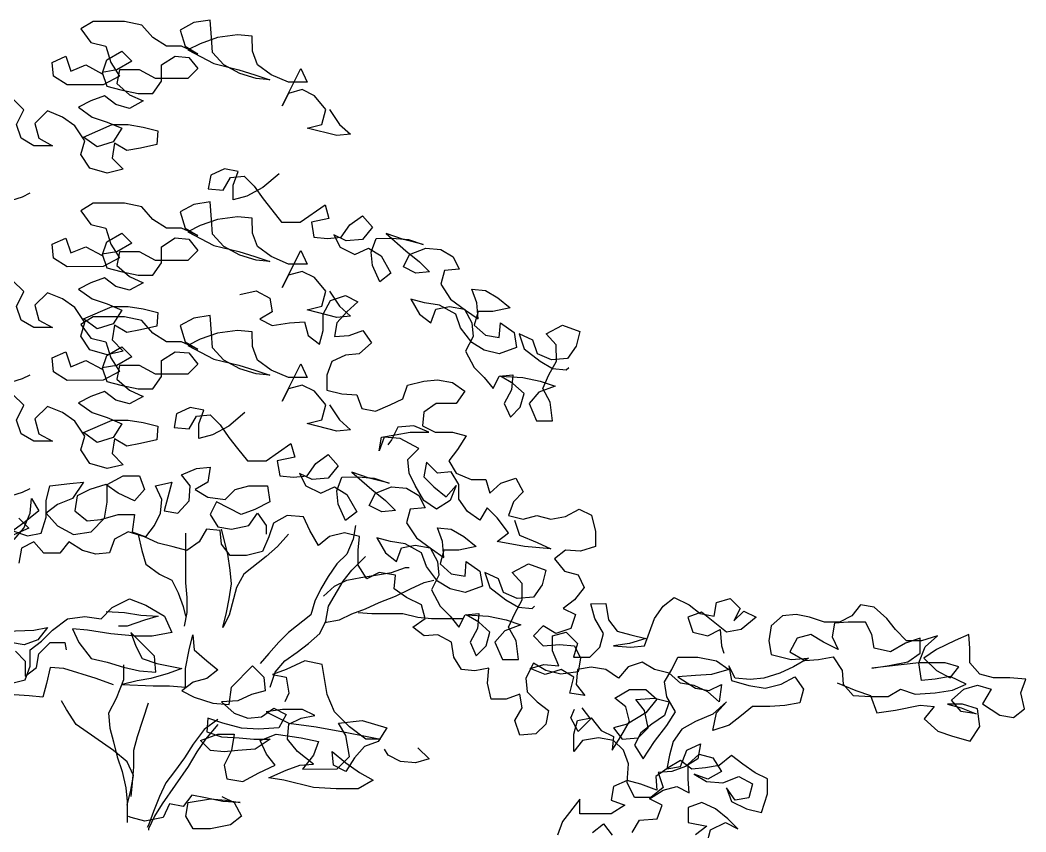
# Model space of a CAD drawing. Header units: millimetres. Extents: x 454 to 24074, y 929 to 15016.
# Drawn here: x 22744 to 23425, y 13219 to 13768 of the extents above; entities that cross this region are included whole.
import ezdxf

# ---------------------------------------------------------------- set-up
doc = ezdxf.new("R2010")
doc.units = ezdxf.units.MM
doc.layers.add('cadblocksdwg.com', color=255, linetype='Continuous')

# ---------------------------------------------------------------- blocks, each defined once
blk = doc.blocks.new('Trees side 019_cad-block.com')
at = {"color": 0}
for points in [[(363.5, 5018.1), (376.7, 4998.4), (391.5, 4985.2), (373.4, 4983.5), (333.8, 4993.4), (353.6, 4998.4), (358.5, 5018.1), (343.7, 5036.2), (327.2, 5044.5), (309.1, 5039.5), (300.9, 5023), (325.5, 5072.5), (333.8, 5054.4), (309.1, 5054.3), (286, 5064.2), (267.9, 5077.4), (261.3, 5095.5), (261.2, 5115.2), (241.5, 5116.9), (215.1, 5113.6), (192.1, 5105.3), (175.6, 5097), (210.2, 5079), (243.2, 5070.7), (264.6, 5064.2), (284.4, 5057.6), (266.2, 5059.2), (244.8, 5065.8), (223.4, 5077.3), (208.5, 5093.8), (206.9, 5113.5), (205.2, 5136.6), (183.8, 5133.3), (165.7, 5123.4), (172.3, 5102), (188.8, 5092.1), (167.3, 5102), (147.6, 5102), (129.4, 5113.5), (114.6, 5129.9), (91.5, 5134.9), (50.3, 5134.8), (33.9, 5124.9), (47.1, 5106.8), (66.8, 5101.9), (73.5, 5080.5), (85, 5062.4), (63.6, 5050.8), (15.8, 5050.8), (-2.3, 5062.3), (-4, 5080.4), (14.1, 5088.7), (20.7, 5068.9), (40.5, 5077.2), (61.9, 5065.6), (68.5, 5083.8), (88.3, 5095.3), (101.5, 5082.1), (81.7, 5070.6), (61.9, 5067.3), (68.5, 5049.2), (86.7, 5044.2), (109.7, 5039.3), (129.5, 5039.3), (141, 5055.8), (141, 5077.2), (159.1, 5088.8), (177.2, 5087.2), (188.8, 5072.3), (175.6, 5059.2), (132.8, 5059.1), (111.4, 5070.6), (85, 5070.6), (81.7, 5052.5), (98.2, 5037.7), (116.3, 5029.4), (98.2, 5019.5), (80.1, 5024.5), (65.3, 5036), (47.1, 5029.4), (30.7, 5021.1), (48.8, 5008), (68.6, 5001.4), (88.4, 4993.2), (76.8, 4975), (55.4, 4968.4), (37.3, 4981.6), (75.2, 4998.1), (96.6, 4998.1), (116.4, 4994.8), (136.1, 4989.9), (134.5, 4971.8), (113.1, 4966.8), (95, 4963.5), (78.5, 4973.4), (75.2, 4953.6), (90.1, 4938.8), (68.6, 4933.8), (45.6, 4940.4), (34, 4958.5), (39, 4976.7), (25.8, 4996.4), (9.3, 5007.9), (-10.5, 5016.1), (-27, 4999.7), (-22, 4979.9), (-3.9, 4970), (-28.6, 4970), (-45.1, 4979.9), (-51.7, 4998), (-41.8, 5017.8), (-56.7, 5032.6)], [(-64.8, 4895.8), (-43.4, 4902.4), (-33.5, 4907.4)], [(296.7, 4932.8), (275.3, 4914.7), (253.9, 4903.1), (235.8, 4898.1), (235.8, 4917.9), (242.4, 4936), (224.2, 4939.3), (206.1, 4931.1), (202.8, 4912.9), (222.6, 4911.3), (232.5, 4927.8), (250.6, 4929.5), (263.8, 4916.3), (275.4, 4899.8), (286.9, 4885), (300.1, 4868.5), (324.8, 4868.6), (357.7, 4891.7), (362.7, 4873.5), (339.6, 4868.6), (342.9, 4848.8), (361.1, 4847.2), (379.2, 4848.8), (390.7, 4865.3), (407.2, 4876.9), (420.4, 4862.1), (407.2, 4845.6), (385.8, 4843.9), (369.3, 4852.1), (377.6, 4835.7), (397.3, 4825.8), (415.4, 4834.1), (431.9, 4824.2), (445.1, 4801.1), (430.3, 4789.6), (420.4, 4811), (418.7, 4829.1), (425.3, 4847.2), (446.7, 4847.3), (468.2, 4845.6), (487.9, 4839.1), (461.6, 4845.6), (438.5, 4853.8), (464.9, 4830.8), (483, 4816), (496.2, 4802.8), (478.1, 4801.2), (461.6, 4809.4), (469.8, 4825.9), (491.2, 4834.1), (511, 4832.5), (527.5, 4822.6), (535.7, 4806.2), (516, 4804.5), (511, 4786.4), (524.2, 4766.6), (544, 4751.8), (560.5, 4740.3), (558.8, 4761.7), (552.2, 4779.8), (570.4, 4778.2), (586.8, 4768.3), (603.3, 4755.1), (580.3, 4750.2), (560.5, 4750.2), (555.6, 4732), (570.4, 4718.9), (588.5, 4715.6), (590.2, 4735.4), (608.3, 4722.2), (611.6, 4702.4), (588.6, 4694.2), (568.8, 4699.1), (552.3, 4709), (537.5, 4728.7), (530.9, 4746.8), (509.4, 4758.4), (489.7, 4761.6), (471.5, 4766.6), (483.1, 4746.8), (497.9, 4735.3), (504.5, 4753.4), (522.6, 4756.7), (542.4, 4753.4), (552.3, 4735.3), (553.9, 4717.2), (544.1, 4697.4), (555.6, 4676), (568.8, 4662.9), (580.4, 4648), (588.6, 4664.5), (606.7, 4666.2), (605.1, 4646.4), (595.2, 4628.3), (603.5, 4610.2), (616.6, 4623.4), (621.6, 4641.5), (606.7, 4654.7), (590.2, 4664.5), (619.9, 4662.9), (643, 4658), (662.7, 4651.4), (641.3, 4643.2), (628.2, 4628.3), (638.1, 4605.3), (659.5, 4605.3), (656.2, 4630), (646.3, 4648.1), (654.5, 4666.2), (664.4, 4684.4), (664.3, 4705.8), (651.1, 4720.6), (672.5, 4732.1), (695.6, 4723.9), (690.7, 4704.2), (679.2, 4687.7), (657.8, 4686), (639.6, 4694.2), (633, 4712.3), (614.9, 4720.6), (621.5, 4700.8), (642.9, 4684.3), (659.4, 4674.5), (677.5, 4672.8), (680.8, 4676.1)], [(363.5, 4777), (376.7, 4757.2), (391.5, 4744.1), (373.4, 4742.4), (333.8, 4752.3), (353.6, 4757.2), (358.5, 4777), (343.7, 4795.1), (327.2, 4803.3), (309.1, 4798.4), (300.9, 4781.9), (325.5, 4831.3), (333.8, 4813.2), (309.1, 4813.2), (286, 4823.1), (267.9, 4836.2), (261.3, 4854.3), (261.2, 4874.1), (241.5, 4875.7), (215.1, 4872.4), (192.1, 4864.2), (175.6, 4855.9), (210.2, 4837.8), (243.2, 4829.6), (264.6, 4823), (284.4, 4816.5), (266.2, 4818.1), (244.8, 4824.7), (223.4, 4836.2), (208.5, 4852.6), (206.9, 4872.4), (205.2, 4895.5), (183.8, 4892.2), (165.7, 4882.3), (172.3, 4860.8), (188.8, 4851), (167.3, 4860.8), (147.6, 4860.8), (129.4, 4872.3), (114.6, 4888.8), (91.5, 4893.7), (50.3, 4893.7), (33.9, 4883.8), (47.1, 4865.7), (66.8, 4860.7), (73.5, 4839.3), (85, 4821.2), (63.6, 4809.7), (15.8, 4809.6), (-2.3, 4821.1), (-4, 4839.3), (14.1, 4847.5), (20.7, 4827.8), (40.5, 4836), (61.9, 4824.5), (68.5, 4842.6), (88.3, 4854.2), (101.5, 4841), (81.7, 4829.5), (61.9, 4826.1), (68.5, 4808), (86.7, 4803.1), (109.7, 4798.2), (129.5, 4798.2), (141, 4814.7), (141, 4836.1), (159.1, 4847.7), (177.2, 4846), (188.8, 4831.2), (175.6, 4818), (132.8, 4818), (111.4, 4829.5), (85, 4829.5), (81.7, 4811.3), (98.2, 4796.5), (116.3, 4788.3), (98.2, 4778.4), (80.1, 4783.3), (65.3, 4794.8), (47.1, 4788.2), (30.7, 4780), (48.8, 4766.8), (68.6, 4760.3), (88.4, 4752), (76.8, 4733.9), (55.4, 4727.3), (37.3, 4740.5), (75.2, 4757), (96.6, 4757), (116.4, 4753.7), (136.1, 4748.8), (134.5, 4730.7), (113.1, 4725.7), (95, 4722.4), (78.5, 4732.3), (75.2, 4712.5), (90.1, 4697.7), (68.6, 4692.7), (45.6, 4699.3), (34, 4717.4), (39, 4735.5), (25.8, 4755.3), (9.3, 4766.8), (-10.5, 4775), (-27, 4758.5), (-22, 4738.8), (-3.9, 4728.9), (-28.6, 4728.9), (-45.1, 4738.7), (-51.7, 4756.8), (-41.8, 4776.6), (-56.7, 4791.4)], [(-64.8, 4654.7), (-43.4, 4661.3), (-33.5, 4666.3)], [(244.7, 4772.8), (266.1, 4777.8), (284.3, 4767.9), (287.6, 4749.8), (271.1, 4739.9), (287.6, 4731.7), (310.7, 4735), (330.4, 4736.6), (335.4, 4718.5), (350.2, 4707), (355.1, 4725.1), (355.1, 4746.5), (365, 4764.7), (384.8, 4771.3), (401.2, 4763.1), (386.4, 4749.9), (373.3, 4735), (370, 4716.9), (389.7, 4718.6), (407.9, 4725.2), (419.4, 4708.7), (402.9, 4693.9), (384.8, 4692.2), (366.7, 4684), (360.1, 4665.8), (360.2, 4646.1), (379.9, 4641.1), (399.7, 4639.5), (406.3, 4621.4), (424.4, 4618.1), (444.2, 4626.4), (460.7, 4634.6), (467.2, 4652.7), (488.6, 4657.7), (506.8, 4659.4), (526.5, 4656.1), (543, 4644.6), (531.5, 4628.1), (505.2, 4628.1), (488.7, 4616.5), (487.1, 4598.4), (503.5, 4590.2), (526.6, 4590.2), (544.7, 4585.3), (533.2, 4567.1), (521.7, 4552.3), (531.6, 4535.8), (551.4, 4527.6), (571.1, 4527.6), (576.1, 4509.5), (590.9, 4522.7), (610.7, 4529.3), (620.6, 4511.2), (607.4, 4498), (600.8, 4479.9), (620.6, 4475), (638.7, 4479.9), (656.9, 4475), (676.6, 4478.3), (694.7, 4488.2), (711.2, 4480), (716.2, 4458.6), (716.2, 4438.8), (696.4, 4432.2), (676.7, 4433.8), (661.9, 4422.3), (675, 4405.8), (693.2, 4400.9), (701.4, 4384.4), (688.3, 4367.9), (673.4, 4356.4), (689.9, 4348.2), (683.4, 4330), (663.6, 4323.4), (647.1, 4333.3), (633.9, 4320.1), (647.1, 4306.9), (668.5, 4308.6), (688.3, 4307), (696.6, 4290.5), (693.3, 4272.4), (670.2, 4269.1), (650.5, 4274), (634, 4283.9), (624.1, 4264.1), (625.8, 4246), (639, 4232.8), (653.8, 4221.3), (650.5, 4203.1), (637.4, 4190), (615.9, 4188.3), (609.3, 4208), (619.2, 4224.5), (615.9, 4242.7), (597.8, 4236), (578, 4236), (573, 4257.4), (574.7, 4277.2), (556.5, 4273.9), (538.4, 4275.5), (528.5, 4292), (525.2, 4311.8), (507.1, 4321.6), (489, 4320), (474.1, 4331.5), (490.6, 4343), (485.6, 4361.2), (465.8, 4371), (449.4, 4382.5), (451, 4400.7), (429.6, 4403.9), (413.1, 4395.7), (401.6, 4413.8), (401.5, 4433.6), (403.2, 4451.7), (383.4, 4456.6), (363.6, 4451.7), (348.8, 4440.1), (337.3, 4459.9), (329, 4478), (307.6, 4479.6), (289.5, 4469.7), (282.9, 4451.6), (274.7, 4431.8), (253.3, 4426.8), (231.9, 4426.8), (220.3, 4441.6), (218.6, 4459.8), (200.5, 4461.4), (190.6, 4444.9), (174.2, 4433.4), (156.1, 4438.3), (136.3, 4443.2), (118.2, 4451.4), (96.7, 4458), (78.6, 4448.1), (72, 4430), (53.9, 4428.3), (35.8, 4433.2), (17.7, 4444.7), (6.1, 4429.9), (-15.3, 4429.9), (-28.5, 4444.7), (-44.9, 4436.5), (-48.2, 4416.7)], [(-48.3, 4476), (-35.1, 4462.8), (-58.1, 4452.9)], [(-54.8, 4448), (-41.7, 4462.8), (-33.4, 4482.6), (-31.8, 4502.4), (-21.9, 4485.9), (-40, 4471.1), (-56.5, 4459.5), (-36.7, 4452.9), (-18.6, 4456.2), (-12, 4477.7), (-12, 4499.1), (-7.1, 4518.9), (19.2, 4522.2), (37.4, 4523.8), (22.6, 4502.4), (2.8, 4494.2), (-12, 4482.6), (2.8, 4466.2), (24.2, 4454.6), (47.3, 4458), (65.4, 4476.1), (68.7, 4497.5), (68.7, 4520.6), (90.1, 4532.1), (111.5, 4532.1), (118.1, 4514), (104.9, 4499.2), (83.5, 4509.1), (67, 4520.6), (45.6, 4514), (29.1, 4505.7), (25.9, 4485.9), (42.3, 4472.8), (60.5, 4474.4), (83.5, 4481.1), (104.9, 4481.1), (101.7, 4458), (119.8, 4451.4), (131.3, 4466.3), (139.5, 4482.8), (141.2, 4500.9), (132.9, 4519), (154.3, 4524), (149.4, 4504.2), (144.5, 4486), (162.6, 4482.8), (177.4, 4499.3), (179, 4519), (167.5, 4533.8), (187.3, 4542.1), (205.4, 4543.8), (202.1, 4524), (185.6, 4514.1), (202.1, 4504.2), (225.2, 4501), (238.4, 4514.1), (256.5, 4519.1), (281.2, 4519.1), (284.5, 4497.7), (264.7, 4487.8), (246.6, 4481.2), (213.7, 4497.6), (205.4, 4481.2), (215.3, 4464.7), (233.5, 4461.4), (256.5, 4466.4), (268, 4482.9), (279.6, 4466.4), (279.6, 4454.9)], [(363.5, 4626.3), (376.7, 4606.5), (391.5, 4593.4), (373.4, 4591.7), (333.8, 4601.5), (353.6, 4606.5), (358.5, 4626.3), (343.7, 4644.4), (327.2, 4652.6), (309.1, 4647.7), (300.9, 4631.2), (325.5, 4680.6), (333.8, 4662.5), (309.1, 4662.5), (286, 4672.3), (267.9, 4685.5), (261.3, 4703.6), (261.2, 4723.4), (241.5, 4725), (215.1, 4721.7), (192.1, 4713.4), (175.6, 4705.2), (210.2, 4687.1), (243.2, 4678.9), (264.6, 4672.3), (284.4, 4665.8), (266.2, 4667.4), (244.8, 4674), (223.4, 4685.5), (208.5, 4701.9), (206.9, 4721.7), (205.2, 4744.8), (183.8, 4741.4), (165.7, 4731.5), (172.3, 4710.1), (188.8, 4700.3), (167.3, 4710.1), (147.6, 4710.1), (129.4, 4721.6), (114.6, 4738.1), (91.5, 4743), (50.3, 4743), (33.9, 4733.1), (47.1, 4715), (66.8, 4710), (73.5, 4688.6), (85, 4670.5), (63.6, 4659), (15.8, 4658.9), (-2.3, 4670.4), (-4, 4688.6), (14.1, 4696.8), (20.7, 4677), (40.5, 4685.3), (61.9, 4673.8), (68.5, 4691.9), (88.3, 4703.5), (101.5, 4690.3), (81.7, 4678.7), (61.9, 4675.4), (68.5, 4657.3), (86.7, 4652.4), (109.7, 4647.5), (129.5, 4647.5), (141, 4664), (141, 4685.4), (159.1, 4696.9), (177.2, 4695.3), (188.8, 4680.5), (175.6, 4667.3), (132.8, 4667.3), (111.4, 4678.8), (85, 4678.8), (81.7, 4660.6), (98.2, 4645.8), (116.3, 4637.6), (98.2, 4627.7), (80.1, 4632.6), (65.3, 4644.1), (47.1, 4637.5), (30.7, 4629.3), (48.8, 4616.1), (68.6, 4609.5), (88.4, 4601.3), (76.8, 4583.2), (55.4, 4576.6), (37.3, 4589.7), (75.2, 4606.3), (96.6, 4606.3), (116.4, 4603), (136.1, 4598.1), (134.5, 4579.9), (113.1, 4575), (95, 4571.7), (78.5, 4581.5), (75.2, 4561.8), (90.1, 4547), (68.6, 4542), (45.6, 4548.6), (34, 4566.7), (39, 4584.8), (25.8, 4604.6), (9.3, 4616.1), (-10.5, 4624.3), (-27, 4607.8), (-22, 4588), (-3.9, 4578.2), (-28.6, 4578.2), (-45.1, 4588), (-51.7, 4606.1), (-41.8, 4625.9), (-56.7, 4640.7)], [(-64.8, 4504), (-43.4, 4510.6), (-33.5, 4515.5)], [(251.4, 4616.3), (230, 4598.2), (208.6, 4586.6), (190.5, 4581.6), (190.5, 4601.4), (197.1, 4619.5), (179, 4622.8), (160.8, 4614.6), (157.6, 4596.4), (177.3, 4594.8), (187.2, 4611.3), (205.3, 4613), (218.5, 4599.8), (230.1, 4583.3), (241.6, 4568.5), (254.8, 4552.1), (279.5, 4552.1), (312.4, 4575.2), (317.4, 4557), (294.3, 4552.1), (297.7, 4532.3), (315.8, 4530.7), (333.9, 4532.4), (345.4, 4548.8), (361.9, 4560.4), (375.1, 4545.6), (361.9, 4529.1), (340.5, 4527.4), (324, 4535.6), (332.3, 4519.2), (352, 4509.3), (370.2, 4517.6), (386.6, 4507.7), (399.8, 4484.6), (385, 4473.1), (375.1, 4494.5), (373.5, 4512.6), (380, 4530.7), (401.4, 4530.8), (422.9, 4529.1), (442.6, 4522.6), (416.3, 4529.1), (393.2, 4537.3), (419.6, 4514.3), (437.7, 4499.5), (450.9, 4486.3), (432.8, 4484.7), (416.3, 4492.9), (424.5, 4509.4), (445.9, 4517.6), (465.7, 4516), (482.2, 4506.1), (490.5, 4489.7), (470.7, 4488), (465.8, 4469.9), (479, 4450.1), (498.7, 4435.3), (515.2, 4423.8), (513.6, 4445.2), (506.9, 4463.3), (525.1, 4461.7), (541.6, 4451.8), (558, 4438.7), (535, 4433.7), (515.2, 4433.7), (510.3, 4415.5), (525.1, 4402.4), (543.3, 4399.1), (544.9, 4418.9), (563, 4405.7), (566.3, 4385.9), (543.3, 4377.7), (523.5, 4382.6), (507, 4392.5), (492.2, 4412.2), (485.6, 4430.3), (464.1, 4441.9), (444.4, 4445.1), (426.2, 4450.1), (437.8, 4430.3), (452.6, 4418.8), (459.2, 4436.9), (477.3, 4440.2), (497.1, 4436.9), (507, 4418.8), (508.7, 4400.7), (498.8, 4380.9), (510.3, 4359.5), (523.5, 4346.4), (535.1, 4331.5), (543.3, 4348), (561.4, 4349.7), (559.8, 4329.9), (549.9, 4311.8), (558.2, 4293.7), (571.3, 4306.9), (576.3, 4325), (561.4, 4338.2), (544.9, 4348), (574.6, 4346.4), (597.7, 4341.5), (617.4, 4334.9), (596, 4326.7), (582.9, 4311.8), (592.8, 4288.8), (614.2, 4288.8), (610.9, 4313.5), (601, 4331.6), (609.2, 4349.7), (619.1, 4367.9), (619, 4389.3), (605.9, 4404.1), (627.3, 4415.6), (650.3, 4407.4), (645.4, 4387.7), (633.9, 4371.2), (612.5, 4369.5), (594.3, 4377.7), (587.7, 4395.8), (569.6, 4404.1), (576.2, 4384.3), (597.6, 4367.8), (614.1, 4358), (632.3, 4356.3), (635.5, 4359.6)], [(609.1, 4473.3), (615.7, 4453.5), (638.8, 4443.7), (656.9, 4435.4), (622.3, 4438.7), (586, 4445.3), (600.9, 4456.8), (586, 4476.6), (572.8, 4489.7), (563, 4473.3), (546.5, 4484.8), (534.9, 4501.2), (534.9, 4521), (525, 4537.5), (506.9, 4535.8), (492, 4550.6), (488.8, 4530.8), (502, 4517.7), (518.4, 4504.5), (531.6, 4519.4), (523.4, 4499.6), (505.3, 4488), (488.8, 4499.5), (477.2, 4519.3), (469, 4535.8), (467.3, 4553.9), (482.1, 4568.7), (457.4, 4581.9), (436, 4583.5), (429.4, 4565.4), (432.7, 4583.5), (450.8, 4586.8), (470.6, 4590.1), (495.3, 4590.2), (475.5, 4598.4), (454.1, 4596.7), (445.9, 4580.2), (440.9, 4573.6)], [(172.5, 4456.4), (172.6, 4390.5), (174.2, 4370.8), (174.3, 4351), (171, 4332.9)], [(309.3, 4454.9), (294.4, 4438.4), (279.6, 4425.2), (250, 4402.1), (240.1, 4384), (230.3, 4347.7), (222.1, 4331.3), (227, 4351), (230.3, 4369.2), (233.5, 4388.9), (231.9, 4407.1), (228.6, 4428.5), (220.3, 4461.4)], [(398.2, 4466.5), (394.9, 4448.4), (386.7, 4428.6), (373.5, 4415.4), (362, 4398.9), (352.2, 4382.4), (343.9, 4366), (339, 4347.8), (309.4, 4324.7), (296.2, 4311.6), (283, 4296.7), (271.5, 4283.5)], [(109.9, 4454.7), (114.9, 4433.3), (119.8, 4415.2), (138, 4402), (154.5, 4393.8), (162.7, 4377.3), (169.3, 4359.2), (172.6, 4346)], [(284.7, 4252.2), (291.3, 4272), (304.5, 4286.8), (320.9, 4298.4), (335.8, 4309.9), (350.6, 4323.1), (358.8, 4339.6), (362.1, 4359.4), (381.8, 4392.4), (393.3, 4407.2), (411.4, 4425.3)], [(355.5, 4372.6), (370.3, 4385.8), (386.7, 4394), (404.9, 4397.3), (424.6, 4400.6), (446, 4404), (464.2, 4410.6), (469.1, 4410.6)], [(357.1, 4338), (376.9, 4341.3), (393.4, 4349.5), (411.5, 4356.1), (429.6, 4364.4), (451, 4372.7), (470.8, 4382.6), (488.9, 4390.8), (502.1, 4394.1)], [(77.1, 4255.3), (54.1, 4263.6), (11.2, 4276.7), (-6.9, 4278.3), (-11.8, 4256.9), (-16.7, 4238.8), (-34.9, 4240.4), (-54.6, 4242)], [(-59.6, 4256.9), (-39.8, 4261.8), (-33.3, 4280), (-33.3, 4301.4), (-18.5, 4312.9), (-3.6, 4327.8), (16.1, 4342.6), (39.2, 4345.9), (60.6, 4342.6), (75.4, 4357.5), (98.5, 4369), (119.9, 4360.8), (144.6, 4346), (154.5, 4324.6), (128.2, 4319.6), (106.7, 4319.6), (73.8, 4322.9), (42.5, 4327.8), (22.7, 4329.4), (31, 4311.3), (47.5, 4289.9), (68.9, 4285), (90.3, 4278.4), (111.7, 4273.5), (133.1, 4271.9), (131.5, 4293.3), (100.1, 4324.6), (106.8, 4306.4), (115, 4290), (134.8, 4283.4), (167.7, 4276.8), (149.6, 4270.2), (126.6, 4263.6), (108.4, 4260.3), (88.7, 4255.4), (129.9, 4253.7), (151.3, 4253.8), (172.7, 4252.1), (172.7, 4276.8), (177.6, 4301.6), (182.5, 4321.3), (184.2, 4301.6), (200.7, 4286.8), (215.5, 4275.2), (200.7, 4263.7), (182.6, 4258.7), (167.8, 4247.2), (184.2, 4239), (209, 4230.7), (230.4, 4229.1), (233.7, 4252.2), (261.6, 4280.2), (276.5, 4265.4), (278.1, 4247.3), (260, 4242.3), (241.9, 4234.1), (220.5, 4232.4), (237, 4217.6), (255.1, 4211), (273.2, 4212.7), (289.7, 4224.2), (306.2, 4216), (296.3, 4197.9), (270, 4196.2), (246.9, 4197.8), (222.2, 4204.4), (202.4, 4211), (200.8, 4192.8), (220.5, 4186.3), (243.6, 4184.7), (263.4, 4183), (284.8, 4183), (265, 4169.8), (242, 4168.2), (223.9, 4166.5), (205.7, 4168.1), (192.5, 4181.3), (215.6, 4189.6), (237, 4189.6), (233.7, 4168.2), (223.9, 4148.4), (227.2, 4130.3), (248.6, 4127), (270, 4138.5), (291.4, 4148.4), (279.9, 4163.3), (271.6, 4181.4), (293, 4189.6), (326, 4184.7), (349.1, 4179.8), (342.5, 4161.7), (327.7, 4143.5), (373.8, 4143.6), (390.3, 4160.1), (385.3, 4188.1), (375.4, 4204.5), (406.7, 4207.9), (439.6, 4198), (428.1, 4179.9), (410, 4173.3), (396.8, 4158.4), (385.3, 4140.3), (368.8, 4148.5), (367.2, 4166.6), (385.3, 4151.8), (403.5, 4138.7), (421.6, 4128.8), (401.8, 4117.2), (372.2, 4117.2), (342.5, 4118.8), (303, 4128.7), (283.2, 4132), (306.3, 4141.9), (324.4, 4148.5), (342.5, 4150.1), (321.1, 4166.6), (307.9, 4183.1), (309.5, 4202.8), (326, 4211.1), (344.1, 4214.4), (327.6, 4222.6), (301.2, 4222.6), (279.8, 4219.3), (309.5, 4204.5), (345.7, 4199.6), (382, 4193), (413.3, 4186.5), (431.4, 4183.2), (411.7, 4183.2), (390.2, 4199.6), (370.4, 4219.4), (360.5, 4242.4), (353.9, 4282), (330.8, 4286.9), (306.1, 4275.3), (288, 4268.7), (306.1, 4265.4), (309.5, 4244), (304.5, 4232.5)], [(1036.6, 4257.6), (1061.4, 4247.7), (1081.1, 4241.2), (1089.4, 4218.1), (1114.1, 4221.4), (1147, 4228), (1165.2, 4226.4), (1152, 4209.9), (1170.1, 4193.5), (1189.9, 4186.9), (1213, 4180.3), (1226.1, 4200.1), (1222.8, 4223.2), (1203.1, 4229.7), (1183.3, 4229.7), (1201.4, 4224.8), (1221.2, 4216.6), (1201.4, 4219.9), (1188.2, 4234.7), (1204.7, 4249.5), (1222.8, 4254.5), (1240.9, 4249.5), (1229.4, 4229.8), (1252.5, 4215), (1270.6, 4211.7), (1285.4, 4223.2), (1280.5, 4244.6), (1287, 4262.8), (1265.6, 4264.4), (1244.2, 4264.4), (1226.1, 4269.3), (1212.9, 4284.1), (1212.9, 4303.9), (1211.2, 4322), (1193.1, 4313.8), (1168.4, 4302.2), (1151.9, 4290.7), (1168.4, 4274.2), (1186.5, 4264.3), (1198.1, 4279.2), (1179.9, 4284.1), (1145.3, 4284.1), (1082.7, 4277.4), (1105.8, 4280.7), (1130.5, 4285.7), (1147, 4297.2), (1147, 4317), (1127.2, 4310.4), (1107.4, 4298.9), (1086, 4303.8), (1082.7, 4321.9), (1074.5, 4338.4), (1051.4, 4338.3), (1033.3, 4336.7), (1030, 4318.6), (1038.2, 4302.1), (1018.5, 4311.9), (1002, 4321.8), (983.9, 4316.9), (974, 4298.7), (993.8, 4287.2), (1011.9, 4288.9), (1031.7, 4292.2), (1043.2, 4274.1), (1044.9, 4256), (1058.1, 4241.1), (1081.1, 4239.5), (1104.2, 4239.5), (1120.7, 4249.4), (1140.4, 4242.9), (1166.8, 4244.5), (1189.9, 4247.9), (1208, 4256.1), (1186.5, 4266), (1166.8, 4262.7), (1148.7, 4261), (1145.3, 4284.1), (1153.6, 4305.5), (1170, 4320.3), (1148.6, 4313.7), (1128.8, 4313.7), (1114, 4328.5), (1102.5, 4343.3), (1086, 4358.1), (1067.8, 4361.4), (1056.3, 4346.6), (1039.9, 4338.3), (1020.1, 4338.3), (1000.3, 4344.9), (982.2, 4348.2), (964.1, 4346.5), (949.2, 4333.3), (946, 4313.5), (949.3, 4295.4), (975.6, 4288.8), (998.7, 4290.5), (979, 4279), (960.8, 4270.7), (939.4, 4264.1), (921.3, 4262.4), (901.5, 4264.1), (893.3, 4280.5), (896.6, 4260.8), (919.7, 4254.2), (941.1, 4250.9), (962.5, 4255.9), (980.6, 4265.8), (992.2, 4249.3), (987.2, 4231.2), (967.5, 4227.9), (947.7, 4226.2), (924.6, 4226.2), (909.8, 4214.6), (893.4, 4201.5), (871.9, 4194.8), (876.9, 4217.9), (890, 4232.8), (871.9, 4216.3), (848.9, 4206.4), (830.8, 4196.5), (819.2, 4180), (814.3, 4161.8), (811, 4143.7), (829.2, 4147), (837.4, 4168.5), (855.5, 4176.7), (852.2, 4156.9), (835.7, 4147), (817.6, 4140.4), (799.5, 4138.8), (806.1, 4119), (789.6, 4105.8), (768.2, 4105.8), (758.3, 4125.5), (760, 4150.3), (753.3, 4168.4), (740.2, 4181.5), (720.4, 4184.8), (699, 4181.5), (687.4, 4166.7), (687.4, 4189.7), (692.4, 4207.9), (710.5, 4211.2), (723.7, 4194.7), (740.2, 4186.5), (738.5, 4168.4), (750, 4186.5), (761.5, 4206.3), (756.6, 4226), (741.8, 4237.6), (761.5, 4249.1), (782.9, 4249.1), (797.8, 4236), (783, 4217.8), (758.3, 4203), (740.1, 4198), (751.7, 4183.2), (773.1, 4184.9), (786.3, 4198.1), (781.3, 4221.1), (769.8, 4235.9), (794.5, 4237.6), (814.2, 4232.7), (807.7, 4214.6), (791.2, 4203), (776.4, 4191.5), (768.2, 4175), (779.7, 4156.9), (794.5, 4179.9), (811, 4201.4), (822.5, 4219.5), (810.9, 4239.3), (807.6, 4259), (817.5, 4275.5), (825.7, 4292), (852.1, 4292), (876.8, 4287.1), (893.3, 4275.6), (870.2, 4269), (848.8, 4267.3), (825.7, 4265.6), (848.8, 4250.8), (867, 4247.6), (883.4, 4255.8), (880.1, 4232.7), (865.3, 4245.9), (847.2, 4254.1), (829.1, 4257.4), (814.2, 4270.6), (794.4, 4275.5), (778, 4285.4), (759.8, 4278.8), (746.7, 4263.9), (730.2, 4275.4), (710.4, 4278.7), (692.3, 4275.4), (690.7, 4255.6), (702.2, 4240.8), (682.4, 4244.1), (687.4, 4265.5), (670.9, 4275.4), (649.5, 4268.8), (629.7, 4277), (647.8, 4282), (667.6, 4280.3), (659.3, 4300.1), (659.3, 4319.9), (677.4, 4324.8), (692.3, 4310), (687.3, 4291.9), (708.8, 4291.9), (721.9, 4305.1), (726.8, 4323.2), (715.3, 4343), (710.3, 4362.7), (730.1, 4362.8), (733.4, 4341.3), (745, 4326.5), (763.1, 4321.6), (782.9, 4316.7), (761.5, 4310.1), (740, 4306.8), (763.1, 4305.1), (781.2, 4306.8), (794.4, 4343), (805.9, 4359.5), (820.7, 4371.1), (840.5, 4361.2), (855.3, 4349.7), (873.5, 4346.4), (876.7, 4364.5), (894.8, 4369.5), (908, 4356.3), (899.8, 4339.8), (913, 4353), (929.5, 4344.8), (909.7, 4328.3), (889.9, 4325), (857, 4351.3), (838.9, 4344.7), (845.5, 4325), (865.2, 4320), (881.7, 4328.3), (883.4, 4306.9), (886.7, 4297)], [(67.2, 4352.5), (91.9, 4350.9), (113.3, 4347.6), (136.4, 4346), (118.3, 4341), (95.2, 4332.8), (83.7, 4332.8)], [(401.6, 4351.2), (419.7, 4349.6), (460.9, 4349.6), (480.7, 4344.7), (498.8, 4343), (540, 4343.1)], [(-64.6, 4326.1), (-28.4, 4327.7), (-10.2, 4331), (-23.4, 4314.6), (-41.5, 4308), (-59.6, 4311.2)], [(-53, 4299.7), (-39.9, 4286.5), (-39.8, 4266.8), (-25, 4278.3), (-21.7, 4296.4), (-6.9, 4311.3), (12.8, 4311.3), (14.5, 4301.4)], [(90.3, 4281.7), (90.3, 4261.9), (80.5, 4237.2), (70.6, 4217.4), (72.3, 4197.7), (77.2, 4179.6), (82.2, 4159.8), (88.8, 4140), (93.7, 4118.6), (95.4, 4100.5), (95.4, 4072.5)], [(95.4, 4095.6), (100.3, 4115.3), (103.6, 4135.1), (95.4, 4153.2), (77.2, 4168), (27.8, 4202.6), (14.6, 4222.3), (8, 4233.9)], [(123.3, 4230.7), (108.5, 4186.2), (103.6, 4168), (103.6, 4146.6), (102, 4125.2), (100.3, 4107.1)], [(698.3, 4224.6), (709.8, 4209.8), (693.4, 4193.3), (683.5, 4211.4), (688.4, 4222.9)], [(215.6, 4209.3), (197.5, 4196.1), (182.7, 4176.4), (171.1, 4158.2), (158, 4140.1), (146.5, 4125.3), (138.2, 4107.1), (130, 4087.3), (123.4, 4069.2), (121.8, 4065.9)], [(215.6, 4202.7), (199.1, 4183), (187.6, 4166.5), (176.1, 4146.7), (141.5, 4097.2), (131.7, 4080.8), (123.5, 4064.3), (123.5, 4062.6)], [(480.9, 4171.7), (495.7, 4156.9), (477.6, 4151.9), (457.8, 4153.5), (441.3, 4161.8), (436.4, 4170)], [(863.8, 4044.5), (868.7, 4062.7), (888.5, 4072.6), (905, 4064.3), (891.8, 4077.5), (875.3, 4090.7), (857.2, 4098.9), (839.1, 4092.3), (839.1, 4072.5), (863.8, 4067.6), (849, 4056.1)], [(764.9, 4059.3), (774.8, 4075.8), (797.9, 4077.4), (804.5, 4095.6), (788, 4103.8), (806.1, 4115.3), (824.2, 4120.3), (840.7, 4112.1), (839, 4130.2), (839, 4150), (853.8, 4163.1), (871.9, 4158.2), (883.5, 4140.1), (865.4, 4130.2), (847.3, 4136.8), (863.7, 4126.9), (885.2, 4125.3), (906.6, 4133.5), (924.7, 4123.7), (919.8, 4105.5), (901.7, 4102.2), (890.1, 4118.7), (896.7, 4100.6), (916.5, 4090.7), (936.3, 4085.8), (944.5, 4110.5), (944.5, 4130.3), (928, 4138.5), (911.5, 4150), (896.7, 4161.5), (880.2, 4148.3), (862.1, 4145), (844, 4143.4), (829.1, 4154.9), (812.6, 4145), (796.2, 4133.4), (797.8, 4115.3), (776.4, 4123.5), (758.3, 4128.5), (740.2, 4120.2), (736.9, 4102.1), (755, 4095.5), (736.9, 4084), (695.7, 4083.9), (695.7, 4103.7), (672.7, 4074), (666.1, 4055.9)], [(712.2, 4059.2), (727, 4070.8), (738.6, 4056)], [(220.6, 4107.2), (237.1, 4099), (247, 4080.9), (232.2, 4069.3), (205.8, 4064.3), (182.8, 4064.3), (172.9, 4080.8), (176.1, 4098.9), (205.8, 4103.9), (225.6, 4102.3), (245.3, 4099), (222.3, 4100.6), (199.2, 4105.5), (181.1, 4108.8), (169.6, 4094), (151.4, 4097.2), (143.2, 4079.1), (118.5, 4074.2), (100.4, 4079.1), (97.1, 4080.7)]]:
    blk.add_lwpolyline(points, dxfattribs=at)

msp = doc.modelspace()

# ---------------------------------------------------------------- block references
at = {"layer": 'cadblocksdwg.com', "xscale": 0.5103099452236204, "yscale": 0.5103099452236204, "zscale": 0.5103099452236204}
msp.add_blockref('Trees side 019_cad-block.com', (22767.87, 11147.14), dxfattribs=at)

doc.saveas('drawing.dxf')
